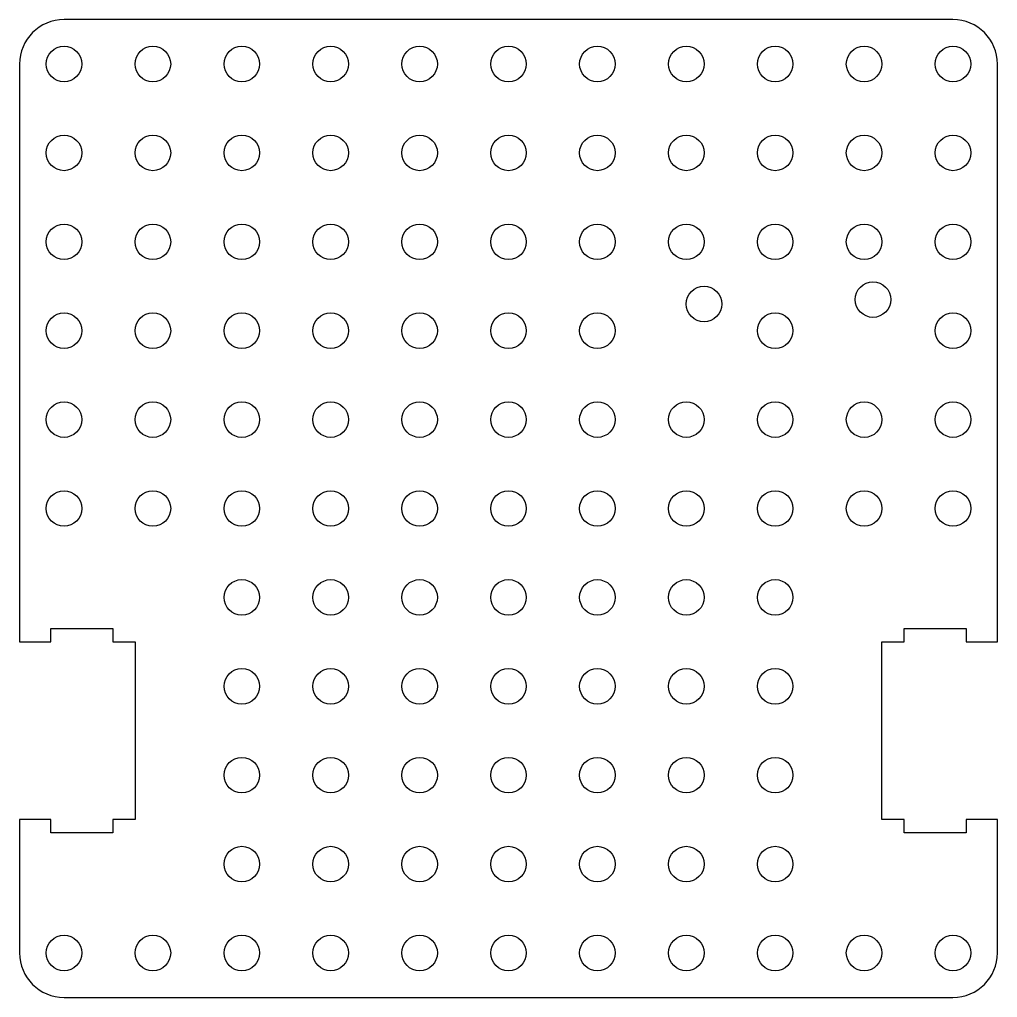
# Model space of a CAD drawing. Extents: x -15 to 771, y 0 to 274.
# Drawn here: x 315 to 425, y 0 to 110 of the extents above; entities that cross this region are included whole.
import ezdxf

# ---------------------------------------------------------------- set-up
doc = ezdxf.new("R2010")
doc.units = 0
doc.layers.add('Layer_1', color=7, linetype='CONTINUOUS')

msp = doc.modelspace()

# ---------------------------------------------------------------- linework, layer by layer
at = {"layer": 'Layer_1', "color": 7}
for points in [[(419.999987, 109.999991), (319.999961, 110.000005)], [(314.999999, 105.000007), (314.999999, 40.000007), (318.499978, 40.000004), (318.499978, 41.500007), (325.499992, 41.50001), (325.499992, 40.000004), (327.999973, 40.000004), (327.999973, 20.000007), (325.499992, 20.000007), (325.499992, 18.500008), (318.499978, 18.500008), (318.499978, 20.000007), (314.999999, 20.000002), (314.999999, 5.000021)], [(322, 105.000006), (322, 105.000006)], [(331.99998, 105.000006), (331.99998, 105.000006)], [(341.999988, 105.000006), (341.999988, 105.000006)], [(351.999996, 105.000006), (351.999996, 105.000006)], [(361.999976, 105.000006), (361.999976, 105.000006)], [(371.999984, 105.000006), (371.999984, 105.000006)], [(381.999993, 105.000006), (381.999993, 105.000006)], [(391.999973, 105.000006), (391.999973, 105.000006)], [(401.999981, 105.000006), (401.999981, 105.000006)], [(411.999989, 105.000006), (411.999989, 105.000006)], [(421.999997, 105.000006), (421.999997, 105.000006)], [(322, 95.000006), (322, 95.000006)], [(331.99998, 95.000009), (331.99998, 95.000009)], [(341.999988, 95.000006), (341.999988, 95.000006)], [(351.999996, 95.000006), (351.999996, 95.000006)], [(361.999976, 95.000006), (361.999976, 95.000006)], [(371.999984, 95.000006), (371.999984, 95.000006)], [(381.999993, 95.000009), (381.999993, 95.000009)], [(392.000001, 95.000006), (392.000001, 95.000006)], [(401.999981, 95.000006), (401.999981, 95.000006)], [(411.999989, 95.000006), (411.999989, 95.000006)], [(421.999997, 95.000006), (421.999997, 95.000006)], [(322, 85.000006), (322, 85.000006)], [(331.99998, 85.000006), (331.99998, 85.000006)], [(341.999988, 85.000006), (341.999988, 85.000006)], [(351.999996, 85.000006), (351.999996, 85.000006)], [(361.999976, 85.000006), (361.999976, 85.000006)], [(371.999984, 85.000006), (371.999984, 85.000006)], [(381.999993, 85.000006), (381.999993, 85.000006)], [(392.000001, 85.000006), (392.000001, 85.000006)], [(401.999981, 85.000006), (401.999981, 85.000006)], [(411.999989, 85.000006), (411.999989, 85.000006)], [(421.999997, 85.000006), (421.999997, 85.000006)], [(408.999994, 78.500008), (408.999994, 78.500008)], [(393.992038, 78.000009), (393.992038, 78.000009)], [(322, 75.000007), (322, 75.000007)], [(331.99998, 75.000007), (331.99998, 75.000007)], [(341.999988, 75.000007), (341.999988, 75.000007)], [(351.999996, 75.000007), (351.999996, 75.000007)], [(361.999976, 75.000007), (361.999976, 75.000007)], [(371.999984, 75.000007), (371.999984, 75.000007)], [(381.999993, 75.000007), (381.999993, 75.000007)], [(401.999981, 75.000007), (401.999981, 75.000007)], [(421.999997, 75.000007), (421.999997, 75.000007)], [(322, 65.000007), (322, 65.000007)], [(331.99998, 65.000007), (331.99998, 65.000007)], [(341.999988, 65.000007), (341.999988, 65.000007)], [(351.999996, 65.000007), (351.999996, 65.000007)], [(361.999976, 65.000007), (361.999976, 65.000007)], [(371.999984, 65.000007), (371.999984, 65.000007)], [(381.999993, 65.000007), (381.999993, 65.000007)], [(391.999973, 65.000007), (391.999973, 65.000007)], [(401.999981, 65.000007), (401.999981, 65.000007)], [(411.999989, 65.000007), (411.999989, 65.000007)], [(421.999997, 65.000007), (421.999997, 65.000007)], [(322, 55.000004), (322, 55.000004)], [(331.99998, 55.000004), (331.99998, 55.000004)], [(341.999988, 55.000004), (341.999988, 55.000004)], [(351.999996, 55.000004), (351.999996, 55.000004)], [(361.999976, 55.000004), (361.999976, 55.000004)], [(371.999984, 55.000004), (371.999984, 55.000004)], [(381.999993, 55.000004), (381.999993, 55.000004)], [(392.000001, 55.000004), (392.000001, 55.000004)], [(401.999981, 55.000004), (401.999981, 55.000004)], [(411.999989, 55.000004), (411.999989, 55.000004)], [(421.999997, 55.000004), (421.999997, 55.000004)], [(341.999988, 45.000004), (341.999988, 45.000004)], [(351.999996, 45.000004), (351.999996, 45.000004)], [(357.999983, 45.000005), (357.999983, 45.000005)], [(371.999984, 45.000004), (371.999984, 45.000004)], [(381.999993, 45.000007), (381.999993, 45.000007)], [(392.000001, 45.000004), (392.000001, 45.000004)], [(401.999981, 45.000004), (401.999981, 45.000004)], [(424.999977, 5.000021), (424.999977, 20.000007), (421.499998, 20.000007), (421.499998, 18.500008), (414.499984, 18.500008), (414.499984, 20.000007), (411.999975, 20.000007), (411.999975, 40.000004), (414.499984, 40.000007), (414.499984, 41.500007), (421.499998, 41.500007), (421.499998, 40.000004), (424.999977, 40.000007)], [(341.999988, 35.000005), (341.999988, 35.000005)], [(351.999996, 35.000005), (351.999996, 35.000005)], [(361.999976, 35.000005), (361.999976, 35.000005)], [(371.999984, 35.000005), (371.999984, 35.000005)], [(381.999993, 35.000005), (381.999993, 35.000005)], [(391.999973, 35.000005), (391.999973, 35.000005)], [(401.999981, 35.000005), (401.999981, 35.000005)], [(341.999988, 25.000005), (341.999988, 25.000005)], [(351.999996, 25.000005), (351.999996, 25.000005)], [(361.999976, 25.000005), (361.999976, 25.000005)], [(371.999984, 25.000005), (371.999984, 25.000005)], [(381.999993, 25.000005), (381.999993, 25.000005)], [(391.999973, 25.000005), (391.999973, 25.000005)], [(401.999981, 25.000005), (401.999981, 25.000005)], [(341.999988, 15.000005), (341.999988, 15.000005)], [(351.999996, 15.000005), (351.999996, 15.000005)], [(361.999976, 15.000005), (361.999976, 15.000005)], [(371.999984, 15.000005), (371.999984, 15.000005)], [(381.999993, 15.000005), (381.999993, 15.000005)], [(391.999973, 15.000005), (391.999973, 15.000005)], [(401.999981, 15.000005), (401.999981, 15.000005)], [(322, 5.000005), (322, 5.000005)], [(331.99998, 5.000005), (331.99998, 5.000005)], [(341.999988, 5.000005), (341.999988, 5.000005)], [(351.999996, 5.000005), (351.999996, 5.000005)], [(361.999976, 5.000005), (361.999976, 5.000005)], [(371.999984, 5.000005), (371.999984, 5.000005)], [(381.999993, 5.000005), (381.999993, 5.000005)], [(391.999973, 5.000005), (391.999973, 5.000005)], [(401.999981, 5.000005), (401.999981, 5.000005)], [(411.999989, 5.000005), (411.999989, 5.000005)], [(421.999997, 5.000005), (421.999997, 5.000005)], [(319.999961, 0.000002), (419.999987, 0.000002)], [(319.999961, 0.000002), (319.999961, 0.000002)]]:
    msp.add_lwpolyline(points, dxfattribs=at)
for points in [[(319.999961, 110.000005), (317.229978, 110.000005), (314.999999, 107.76999), (314.999999, 105.000007)], [(424.999977, 104.999993), (424.999977, 107.769976), (422.76997, 109.999991), (419.999987, 109.999991)], [(318, 105.000006), (318, 106.104576), (318.89543, 107.000006), (320, 107.000006)], [(320, 107.000006), (321.104569, 107.000006), (322, 106.104576), (322, 105.000006)], [(327.99998, 105.000006), (327.99998, 106.104576), (328.89541, 107.000006), (329.99998, 107.000006)], [(329.99998, 107.000006), (331.104549, 107.000006), (331.99998, 106.104576), (331.99998, 105.000006)], [(337.999988, 105.000006), (337.999988, 106.104576), (338.895418, 107.000006), (339.999988, 107.000006)], [(339.999988, 107.000006), (341.104557, 107.000006), (341.999988, 106.104576), (341.999988, 105.000006)], [(347.999996, 105.000006), (347.999996, 106.104576), (348.895427, 107.000006), (349.999996, 107.000006)], [(349.999996, 107.000006), (351.104565, 107.000006), (351.999996, 106.104576), (351.999996, 105.000006)], [(357.999976, 105.000006), (357.999976, 106.104576), (358.895407, 107.000006), (359.999976, 107.000006)], [(359.999976, 107.000006), (361.104545, 107.000006), (361.999976, 106.104576), (361.999976, 105.000006)], [(367.999984, 105.000006), (367.999984, 106.104576), (368.895415, 107.000006), (369.999984, 107.000006)], [(369.999984, 107.000006), (371.104554, 107.000006), (371.999984, 106.104576), (371.999984, 105.000006)], [(377.999992, 105.000006), (377.999992, 106.104576), (378.895423, 107.000006), (379.999993, 107.000006)], [(379.999993, 107.000006), (381.104562, 107.000006), (381.999993, 106.104576), (381.999993, 105.000006)], [(387.999972, 105.000006), (387.999972, 106.104576), (388.895403, 107.000006), (389.999973, 107.000006)], [(389.999973, 107.000006), (391.104542, 107.000006), (391.999973, 106.104576), (391.999973, 105.000006)], [(397.999981, 105.000006), (397.999981, 106.104576), (398.895411, 107.000006), (399.999981, 107.000006)], [(399.999981, 107.000006), (401.10455, 107.000006), (401.999981, 106.104576), (401.999981, 105.000006)], [(407.999989, 105.000006), (407.999989, 106.104576), (408.895419, 107.000006), (409.999989, 107.000006)], [(409.999989, 107.000006), (411.104558, 107.000006), (411.999989, 106.104576), (411.999989, 105.000006)], [(417.999997, 105.000006), (417.999997, 106.104576), (418.895428, 107.000006), (419.999997, 107.000006)], [(419.999997, 107.000006), (421.104567, 107.000006), (421.999997, 106.104576), (421.999997, 105.000006)], [(320, 103.000006), (318.89543, 103.000006), (318, 103.895436), (318, 105.000006)], [(322, 105.000006), (322, 103.895436), (321.104569, 103.000006), (320, 103.000006)], [(329.99998, 103.000006), (328.89541, 103.000006), (327.99998, 103.895436), (327.99998, 105.000006)], [(331.99998, 105.000006), (331.99998, 103.895436), (331.104549, 103.000006), (329.99998, 103.000006)], [(339.999988, 103.000006), (338.895418, 103.000006), (337.999988, 103.895436), (337.999988, 105.000006)], [(341.999988, 105.000006), (341.999988, 103.895436), (341.104557, 103.000006), (339.999988, 103.000006)], [(349.999996, 103.000006), (348.895427, 103.000006), (347.999996, 103.895436), (347.999996, 105.000006)], [(351.999996, 105.000006), (351.999996, 103.895436), (351.104565, 103.000006), (349.999996, 103.000006)], [(359.999976, 103.000006), (358.895407, 103.000006), (357.999976, 103.895436), (357.999976, 105.000006)], [(361.999976, 105.000006), (361.999976, 103.895436), (361.104545, 103.000006), (359.999976, 103.000006)], [(369.999984, 103.000006), (368.895415, 103.000006), (367.999984, 103.895436), (367.999984, 105.000006)], [(371.999984, 105.000006), (371.999984, 103.895436), (371.104554, 103.000006), (369.999984, 103.000006)], [(379.999993, 103.000006), (378.895423, 103.000006), (377.999992, 103.895436), (377.999992, 105.000006)], [(381.999993, 105.000006), (381.999993, 103.895436), (381.104562, 103.000006), (379.999993, 103.000006)], [(389.999973, 103.000006), (388.895403, 103.000006), (387.999972, 103.895436), (387.999972, 105.000006)], [(391.999973, 105.000006), (391.999973, 103.895436), (391.104542, 103.000006), (389.999973, 103.000006)], [(399.999981, 103.000006), (398.895411, 103.000006), (397.999981, 103.895436), (397.999981, 105.000006)], [(401.999981, 105.000006), (401.999981, 103.895436), (401.10455, 103.000006), (399.999981, 103.000006)], [(409.999989, 103.000006), (408.895419, 103.000006), (407.999989, 103.895436), (407.999989, 105.000006)], [(411.999989, 105.000006), (411.999989, 103.895436), (411.104558, 103.000006), (409.999989, 103.000006)], [(419.999997, 103.000006), (418.895428, 103.000006), (417.999997, 103.895436), (417.999997, 105.000006)], [(421.999997, 105.000006), (421.999997, 103.895436), (421.104567, 103.000006), (419.999997, 103.000006)], [(424.999977, 40.000007), (424.999977, 65.000011), (424.999977, 79.999989), (424.999977, 104.999993)], [(318, 95.000006), (318, 96.104576), (318.89543, 97.000006), (320, 97.000006)], [(320, 97.000006), (321.104569, 97.000006), (322, 96.104576), (322, 95.000006)], [(327.99998, 95.000009), (327.99998, 96.104579), (328.89541, 97.000009), (329.99998, 97.000009)], [(329.99998, 97.000009), (331.104549, 97.000009), (331.99998, 96.104579), (331.99998, 95.000009)], [(337.999988, 95.000006), (337.999988, 96.104576), (338.895418, 97.000006), (339.999988, 97.000006)], [(339.999988, 97.000006), (341.104557, 97.000006), (341.999988, 96.104576), (341.999988, 95.000006)], [(347.999996, 95.000006), (347.999996, 96.104576), (348.895427, 97.000006), (349.999996, 97.000006)], [(349.999996, 97.000006), (351.104565, 97.000006), (351.999996, 96.104576), (351.999996, 95.000006)], [(357.999976, 95.000006), (357.999976, 96.104576), (358.895407, 97.000006), (359.999976, 97.000006)], [(359.999976, 97.000006), (361.104545, 97.000006), (361.999976, 96.104576), (361.999976, 95.000006)], [(367.999984, 95.000006), (367.999984, 96.104576), (368.895415, 97.000006), (369.999984, 97.000006)], [(369.999984, 97.000006), (371.104554, 97.000006), (371.999984, 96.104576), (371.999984, 95.000006)], [(377.999992, 95.000009), (377.999992, 96.104579), (378.895423, 97.000009), (379.999993, 97.000009)], [(379.999993, 97.000009), (381.104562, 97.000009), (381.999993, 96.104579), (381.999993, 95.000009)], [(388.000001, 95.000006), (388.000001, 96.104576), (388.895431, 97.000006), (390.000001, 97.000006)], [(390.000001, 97.000006), (391.10457, 97.000006), (392.000001, 96.104576), (392.000001, 95.000006)], [(397.999981, 95.000006), (397.999981, 96.104576), (398.895411, 97.000006), (399.999981, 97.000006)], [(399.999981, 97.000006), (401.10455, 97.000006), (401.999981, 96.104576), (401.999981, 95.000006)], [(407.999989, 95.000006), (407.999989, 96.104576), (408.895419, 97.000006), (409.999989, 97.000006)], [(409.999989, 97.000006), (411.104558, 97.000006), (411.999989, 96.104576), (411.999989, 95.000006)], [(417.999997, 95.000006), (417.999997, 96.104576), (418.895428, 97.000006), (419.999997, 97.000006)], [(419.999997, 97.000006), (421.104567, 97.000006), (421.999997, 96.104576), (421.999997, 95.000006)], [(320, 93.000006), (318.89543, 93.000006), (318, 93.895436), (318, 95.000006)], [(322, 95.000006), (322, 93.895436), (321.104569, 93.000006), (320, 93.000006)], [(329.99998, 93.000009), (328.89541, 93.000009), (327.99998, 93.895439), (327.99998, 95.000009)], [(331.99998, 95.000009), (331.99998, 93.895439), (331.104549, 93.000009), (329.99998, 93.000009)], [(339.999988, 93.000006), (338.895418, 93.000006), (337.999988, 93.895436), (337.999988, 95.000006)], [(341.999988, 95.000006), (341.999988, 93.895436), (341.104557, 93.000006), (339.999988, 93.000006)], [(349.999996, 93.000006), (348.895427, 93.000006), (347.999996, 93.895436), (347.999996, 95.000006)], [(351.999996, 95.000006), (351.999996, 93.895436), (351.104565, 93.000006), (349.999996, 93.000006)], [(359.999976, 93.000006), (358.895407, 93.000006), (357.999976, 93.895436), (357.999976, 95.000006)], [(361.999976, 95.000006), (361.999976, 93.895436), (361.104545, 93.000006), (359.999976, 93.000006)], [(369.999984, 93.000006), (368.895415, 93.000006), (367.999984, 93.895436), (367.999984, 95.000006)], [(371.999984, 95.000006), (371.999984, 93.895436), (371.104554, 93.000006), (369.999984, 93.000006)], [(379.999993, 93.000009), (378.895423, 93.000009), (377.999992, 93.895439), (377.999992, 95.000009)], [(381.999993, 95.000009), (381.999993, 93.895439), (381.104562, 93.000009), (379.999993, 93.000009)], [(390.000001, 93.000006), (388.895431, 93.000006), (388.000001, 93.895436), (388.000001, 95.000006)], [(392.000001, 95.000006), (392.000001, 93.895436), (391.10457, 93.000006), (390.000001, 93.000006)], [(399.999981, 93.000006), (398.895411, 93.000006), (397.999981, 93.895436), (397.999981, 95.000006)], [(401.999981, 95.000006), (401.999981, 93.895436), (401.10455, 93.000006), (399.999981, 93.000006)], [(409.999989, 93.000006), (408.895419, 93.000006), (407.999989, 93.895436), (407.999989, 95.000006)], [(411.999989, 95.000006), (411.999989, 93.895436), (411.104558, 93.000006), (409.999989, 93.000006)], [(419.999997, 93.000006), (418.895428, 93.000006), (417.999997, 93.895436), (417.999997, 95.000006)], [(421.999997, 95.000006), (421.999997, 93.895436), (421.104567, 93.000006), (419.999997, 93.000006)], [(318, 85.000006), (318, 86.104576), (318.89543, 87.000006), (320, 87.000006)], [(320, 87.000006), (321.104569, 87.000006), (322, 86.104576), (322, 85.000006)], [(327.99998, 85.000006), (327.99998, 86.104576), (328.89541, 87.000006), (329.99998, 87.000006)], [(329.99998, 87.000006), (331.104549, 87.000006), (331.99998, 86.104576), (331.99998, 85.000006)], [(337.999988, 85.000006), (337.999988, 86.104576), (338.895418, 87.000006), (339.999988, 87.000006)], [(339.999988, 87.000006), (341.104557, 87.000006), (341.999988, 86.104576), (341.999988, 85.000006)], [(347.999996, 85.000006), (347.999996, 86.104576), (348.895427, 87.000006), (349.999996, 87.000006)], [(349.999996, 87.000006), (351.104565, 87.000006), (351.999996, 86.104576), (351.999996, 85.000006)], [(357.999976, 85.000006), (357.999976, 86.104576), (358.895407, 87.000006), (359.999976, 87.000006)], [(359.999976, 87.000006), (361.104545, 87.000006), (361.999976, 86.104576), (361.999976, 85.000006)], [(367.999984, 85.000006), (367.999984, 86.104576), (368.895415, 87.000006), (369.999984, 87.000006)], [(369.999984, 87.000006), (371.104554, 87.000006), (371.999984, 86.104576), (371.999984, 85.000006)], [(377.999992, 85.000006), (377.999992, 86.104576), (378.895423, 87.000006), (379.999993, 87.000006)], [(379.999993, 87.000006), (381.104562, 87.000006), (381.999993, 86.104576), (381.999993, 85.000006)], [(388.000001, 85.000006), (388.000001, 86.104576), (388.895431, 87.000006), (390.000001, 87.000006)], [(390.000001, 87.000006), (391.10457, 87.000006), (392.000001, 86.104576), (392.000001, 85.000006)], [(397.999981, 85.000006), (397.999981, 86.104576), (398.895411, 87.000006), (399.999981, 87.000006)], [(399.999981, 87.000006), (401.10455, 87.000006), (401.999981, 86.104576), (401.999981, 85.000006)], [(407.999989, 85.000006), (407.999989, 86.104576), (408.895419, 87.000006), (409.999989, 87.000006)], [(409.999989, 87.000006), (411.104558, 87.000006), (411.999989, 86.104576), (411.999989, 85.000006)], [(417.999997, 85.000006), (417.999997, 86.104576), (418.895428, 87.000006), (419.999997, 87.000006)], [(419.999997, 87.000006), (421.104567, 87.000006), (421.999997, 86.104576), (421.999997, 85.000006)], [(320, 83.000006), (318.89543, 83.000006), (318, 83.895437), (318, 85.000006)], [(322, 85.000006), (322, 83.895437), (321.104569, 83.000006), (320, 83.000006)], [(329.99998, 83.000006), (328.89541, 83.000006), (327.99998, 83.895437), (327.99998, 85.000006)], [(331.99998, 85.000006), (331.99998, 83.895437), (331.104549, 83.000006), (329.99998, 83.000006)], [(339.999988, 83.000006), (338.895418, 83.000006), (337.999988, 83.895437), (337.999988, 85.000006)], [(341.999988, 85.000006), (341.999988, 83.895437), (341.104557, 83.000006), (339.999988, 83.000006)], [(349.999996, 83.000006), (348.895427, 83.000006), (347.999996, 83.895437), (347.999996, 85.000006)], [(351.999996, 85.000006), (351.999996, 83.895437), (351.104565, 83.000006), (349.999996, 83.000006)], [(359.999976, 83.000006), (358.895407, 83.000006), (357.999976, 83.895437), (357.999976, 85.000006)], [(361.999976, 85.000006), (361.999976, 83.895437), (361.104545, 83.000006), (359.999976, 83.000006)], [(369.999984, 83.000006), (368.895415, 83.000006), (367.999984, 83.895437), (367.999984, 85.000006)], [(371.999984, 85.000006), (371.999984, 83.895437), (371.104554, 83.000006), (369.999984, 83.000006)], [(379.999993, 83.000006), (378.895423, 83.000006), (377.999992, 83.895437), (377.999992, 85.000006)], [(381.999993, 85.000006), (381.999993, 83.895437), (381.104562, 83.000006), (379.999993, 83.000006)], [(390.000001, 83.000006), (388.895431, 83.000006), (388.000001, 83.895437), (388.000001, 85.000006)], [(392.000001, 85.000006), (392.000001, 83.895437), (391.10457, 83.000006), (390.000001, 83.000006)], [(399.999981, 83.000006), (398.895411, 83.000006), (397.999981, 83.895437), (397.999981, 85.000006)], [(401.999981, 85.000006), (401.999981, 83.895437), (401.10455, 83.000006), (399.999981, 83.000006)], [(409.999989, 83.000006), (408.895419, 83.000006), (407.999989, 83.895437), (407.999989, 85.000006)], [(411.999989, 85.000006), (411.999989, 83.895437), (411.104558, 83.000006), (409.999989, 83.000006)], [(419.999997, 83.000006), (418.895428, 83.000006), (417.999997, 83.895437), (417.999997, 85.000006)], [(421.999997, 85.000006), (421.999997, 83.895437), (421.104567, 83.000006), (419.999997, 83.000006)], [(408.999994, 78.500008), (408.999994, 79.604571), (409.895424, 80.499996), (410.999993, 80.499996)], [(410.999993, 80.499996), (412.104562, 80.499996), (412.999993, 79.604571), (412.999993, 78.500008)], [(389.992038, 78.000009), (389.992038, 79.104579), (390.887469, 80.000009), (391.992038, 80.000009)], [(391.992038, 80.000009), (393.096607, 80.000009), (393.992038, 79.104579), (393.992038, 78.000009)], [(410.999993, 76.500015), (409.895424, 76.500015), (408.999994, 77.39544), (408.999994, 78.500008)], [(412.999993, 78.500008), (412.999993, 77.39544), (412.104562, 76.500015), (410.999993, 76.500015)], [(391.992038, 76.000009), (390.887469, 76.000009), (389.992038, 76.895439), (389.992038, 78.000009)], [(393.992038, 78.000009), (393.992038, 76.895439), (393.096607, 76.000009), (391.992038, 76.000009)], [(318, 75.000007), (318, 76.104576), (318.89543, 77.000006), (320, 77.000006)], [(320, 77.000006), (321.104569, 77.000006), (322, 76.104576), (322, 75.000007)], [(327.99998, 75.000007), (327.99998, 76.104576), (328.89541, 77.000006), (329.99998, 77.000006)], [(329.99998, 77.000006), (331.104549, 77.000006), (331.99998, 76.104576), (331.99998, 75.000007)], [(337.999988, 75.000007), (337.999988, 76.104576), (338.895418, 77.000006), (339.999988, 77.000006)], [(339.999988, 77.000006), (341.104557, 77.000006), (341.999988, 76.104576), (341.999988, 75.000007)], [(347.999996, 75.000007), (347.999996, 76.104576), (348.895427, 77.000006), (349.999996, 77.000006)], [(349.999996, 77.000006), (351.104565, 77.000006), (351.999996, 76.104576), (351.999996, 75.000007)], [(357.999976, 75.000007), (357.999976, 76.104576), (358.895407, 77.000006), (359.999976, 77.000006)], [(359.999976, 77.000006), (361.104545, 77.000006), (361.999976, 76.104576), (361.999976, 75.000007)], [(367.999984, 75.000007), (367.999984, 76.104576), (368.895415, 77.000006), (369.999984, 77.000006)], [(369.999984, 77.000006), (371.104554, 77.000006), (371.999984, 76.104576), (371.999984, 75.000007)], [(377.999992, 75.000007), (377.999992, 76.104576), (378.895423, 77.000006), (379.999993, 77.000006)], [(379.999993, 77.000006), (381.104562, 77.000006), (381.999993, 76.104576), (381.999993, 75.000007)], [(397.999981, 75.000007), (397.999981, 76.104576), (398.895411, 77.000006), (399.999981, 77.000006)], [(399.999981, 77.000006), (401.10455, 77.000006), (401.999981, 76.104576), (401.999981, 75.000007)], [(417.999997, 75.000007), (417.999997, 76.104576), (418.895428, 77.000006), (419.999997, 77.000006)], [(419.999997, 77.000006), (421.104567, 77.000006), (421.999997, 76.104576), (421.999997, 75.000007)], [(320, 73.000007), (318.89543, 73.000007), (318, 73.895437), (318, 75.000007)], [(322, 75.000007), (322, 73.895437), (321.104569, 73.000007), (320, 73.000007)], [(329.99998, 73.000007), (328.89541, 73.000007), (327.99998, 73.895437), (327.99998, 75.000007)], [(331.99998, 75.000007), (331.99998, 73.895437), (331.104549, 73.000007), (329.99998, 73.000007)], [(339.999988, 73.000007), (338.895418, 73.000007), (337.999988, 73.895437), (337.999988, 75.000007)], [(341.999988, 75.000007), (341.999988, 73.895437), (341.104557, 73.000007), (339.999988, 73.000007)], [(349.999996, 73.000007), (348.895427, 73.000007), (347.999996, 73.895437), (347.999996, 75.000007)], [(351.999996, 75.000007), (351.999996, 73.895437), (351.104565, 73.000007), (349.999996, 73.000007)], [(359.999976, 73.000007), (358.895407, 73.000007), (357.999976, 73.895437), (357.999976, 75.000007)], [(361.999976, 75.000007), (361.999976, 73.895437), (361.104545, 73.000007), (359.999976, 73.000007)], [(369.999984, 73.000007), (368.895415, 73.000007), (367.999984, 73.895437), (367.999984, 75.000007)], [(371.999984, 75.000007), (371.999984, 73.895437), (371.104554, 73.000007), (369.999984, 73.000007)], [(379.999993, 73.000007), (378.895423, 73.000007), (377.999992, 73.895437), (377.999992, 75.000007)], [(381.999993, 75.000007), (381.999993, 73.895437), (381.104562, 73.000007), (379.999993, 73.000007)], [(399.999981, 73.000007), (398.895411, 73.000007), (397.999981, 73.895437), (397.999981, 75.000007)], [(401.999981, 75.000007), (401.999981, 73.895437), (401.10455, 73.000007), (399.999981, 73.000007)], [(419.999997, 73.000007), (418.895428, 73.000007), (417.999997, 73.895437), (417.999997, 75.000007)], [(421.999997, 75.000007), (421.999997, 73.895437), (421.104567, 73.000007), (419.999997, 73.000007)], [(318, 65.000007), (318, 66.104577), (318.89543, 67.000007), (320, 67.000007)], [(320, 67.000007), (321.104569, 67.000007), (322, 66.104577), (322, 65.000007)], [(327.99998, 65.000007), (327.99998, 66.104577), (328.89541, 67.000007), (329.99998, 67.000007)], [(329.99998, 67.000007), (331.104549, 67.000007), (331.99998, 66.104577), (331.99998, 65.000007)], [(337.999988, 65.000007), (337.999988, 66.104577), (338.895418, 67.000007), (339.999988, 67.000007)], [(339.999988, 67.000007), (341.104557, 67.000007), (341.999988, 66.104577), (341.999988, 65.000007)], [(347.999996, 65.000007), (347.999996, 66.104577), (348.895427, 67.000007), (349.999996, 67.000007)], [(349.999996, 67.000007), (351.104565, 67.000007), (351.999996, 66.104577), (351.999996, 65.000007)], [(357.999976, 65.000007), (357.999976, 66.104577), (358.895407, 67.000007), (359.999976, 67.000007)], [(359.999976, 67.000007), (361.104545, 67.000007), (361.999976, 66.104577), (361.999976, 65.000007)], [(367.999984, 65.000007), (367.999984, 66.104577), (368.895415, 67.000007), (369.999984, 67.000007)], [(369.999984, 67.000007), (371.104554, 67.000007), (371.999984, 66.104577), (371.999984, 65.000007)], [(377.999992, 65.000007), (377.999992, 66.104577), (378.895423, 67.000007), (379.999993, 67.000007)], [(379.999993, 67.000007), (381.104562, 67.000007), (381.999993, 66.104577), (381.999993, 65.000007)], [(387.999972, 65.000007), (387.999972, 66.104577), (388.895403, 67.000007), (389.999973, 67.000007)], [(389.999973, 67.000007), (391.104542, 67.000007), (391.999973, 66.104577), (391.999973, 65.000007)], [(397.999981, 65.000007), (397.999981, 66.104577), (398.895411, 67.000007), (399.999981, 67.000007)], [(399.999981, 67.000007), (401.10455, 67.000007), (401.999981, 66.104577), (401.999981, 65.000007)], [(407.999989, 65.000007), (407.999989, 66.104577), (408.895419, 67.000007), (409.999989, 67.000007)], [(409.999989, 67.000007), (411.104558, 67.000007), (411.999989, 66.104577), (411.999989, 65.000007)], [(417.999997, 65.000007), (417.999997, 66.104577), (418.895428, 67.000007), (419.999997, 67.000007)], [(419.999997, 67.000007), (421.104567, 67.000007), (421.999997, 66.104577), (421.999997, 65.000007)], [(320, 63.000007), (318.89543, 63.000007), (318, 63.895437), (318, 65.000007)], [(322, 65.000007), (322, 63.895437), (321.104569, 63.000007), (320, 63.000007)], [(329.99998, 63.000007), (328.89541, 63.000007), (327.99998, 63.895437), (327.99998, 65.000007)], [(331.99998, 65.000007), (331.99998, 63.895437), (331.104549, 63.000007), (329.99998, 63.000007)], [(339.999988, 63.000007), (338.895418, 63.000007), (337.999988, 63.895437), (337.999988, 65.000007)], [(341.999988, 65.000007), (341.999988, 63.895437), (341.104557, 63.000007), (339.999988, 63.000007)], [(349.999996, 63.000007), (348.895427, 63.000007), (347.999996, 63.895437), (347.999996, 65.000007)], [(351.999996, 65.000007), (351.999996, 63.895437), (351.104565, 63.000007), (349.999996, 63.000007)], [(359.999976, 63.000007), (358.895407, 63.000007), (357.999976, 63.895437), (357.999976, 65.000007)], [(361.999976, 65.000007), (361.999976, 63.895437), (361.104545, 63.000007), (359.999976, 63.000007)], [(369.999984, 63.000007), (368.895415, 63.000007), (367.999984, 63.895437), (367.999984, 65.000007)], [(371.999984, 65.000007), (371.999984, 63.895437), (371.104554, 63.000007), (369.999984, 63.000007)], [(379.999993, 63.000007), (378.895423, 63.000007), (377.999992, 63.895437), (377.999992, 65.000007)], [(381.999993, 65.000007), (381.999993, 63.895437), (381.104562, 63.000007), (379.999993, 63.000007)], [(389.999973, 63.000007), (388.895403, 63.000007), (387.999972, 63.895437), (387.999972, 65.000007)], [(391.999973, 65.000007), (391.999973, 63.895437), (391.104542, 63.000007), (389.999973, 63.000007)], [(399.999981, 63.000007), (398.895411, 63.000007), (397.999981, 63.895437), (397.999981, 65.000007)], [(401.999981, 65.000007), (401.999981, 63.895437), (401.10455, 63.000007), (399.999981, 63.000007)], [(409.999989, 63.000007), (408.895419, 63.000007), (407.999989, 63.895437), (407.999989, 65.000007)], [(411.999989, 65.000007), (411.999989, 63.895437), (411.104558, 63.000007), (409.999989, 63.000007)], [(419.999997, 63.000007), (418.895428, 63.000007), (417.999997, 63.895437), (417.999997, 65.000007)], [(421.999997, 65.000007), (421.999997, 63.895437), (421.104567, 63.000007), (419.999997, 63.000007)], [(318, 55.000004), (318, 56.104574), (318.89543, 57.000004), (320, 57.000004)], [(320, 57.000004), (321.104569, 57.000004), (322, 56.104574), (322, 55.000004)], [(327.99998, 55.000004), (327.99998, 56.104574), (328.89541, 57.000004), (329.99998, 57.000004)], [(329.99998, 57.000004), (331.104549, 57.000004), (331.99998, 56.104574), (331.99998, 55.000004)], [(337.999988, 55.000004), (337.999988, 56.104574), (338.895418, 57.000004), (339.999988, 57.000004)], [(339.999988, 57.000004), (341.104557, 57.000004), (341.999988, 56.104574), (341.999988, 55.000004)], [(347.999996, 55.000004), (347.999996, 56.104574), (348.895427, 57.000004), (349.999996, 57.000004)], [(349.999996, 57.000004), (351.104565, 57.000004), (351.999996, 56.104574), (351.999996, 55.000004)], [(357.999976, 55.000004), (357.999976, 56.104574), (358.895407, 57.000004), (359.999976, 57.000004)], [(359.999976, 57.000004), (361.104545, 57.000004), (361.999976, 56.104574), (361.999976, 55.000004)], [(367.999984, 55.000004), (367.999984, 56.104574), (368.895415, 57.000004), (369.999984, 57.000004)], [(369.999984, 57.000004), (371.104554, 57.000004), (371.999984, 56.104574), (371.999984, 55.000004)], [(377.999992, 55.000004), (377.999992, 56.104574), (378.895423, 57.000004), (379.999993, 57.000004)], [(379.999993, 57.000004), (381.104562, 57.000004), (381.999993, 56.104574), (381.999993, 55.000004)], [(388.000001, 55.000004), (388.000001, 56.104574), (388.895431, 57.000004), (390.000001, 57.000004)], [(390.000001, 57.000004), (391.10457, 57.000004), (392.000001, 56.104574), (392.000001, 55.000004)], [(397.999981, 55.000004), (397.999981, 56.104574), (398.895411, 57.000004), (399.999981, 57.000004)], [(399.999981, 57.000004), (401.10455, 57.000004), (401.999981, 56.104574), (401.999981, 55.000004)], [(407.999989, 55.000004), (407.999989, 56.104574), (408.895419, 57.000004), (409.999989, 57.000004)], [(409.999989, 57.000004), (411.104558, 57.000004), (411.999989, 56.104574), (411.999989, 55.000004)], [(417.999997, 55.000004), (417.999997, 56.104574), (418.895428, 57.000004), (419.999997, 57.000004)], [(419.999997, 57.000004), (421.104567, 57.000004), (421.999997, 56.104574), (421.999997, 55.000004)], [(320, 53.000004), (318.89543, 53.000004), (318, 53.895434), (318, 55.000004)], [(322, 55.000004), (322, 53.895434), (321.104569, 53.000004), (320, 53.000004)], [(329.99998, 53.000004), (328.89541, 53.000004), (327.99998, 53.895434), (327.99998, 55.000004)], [(331.99998, 55.000004), (331.99998, 53.895434), (331.104549, 53.000004), (329.99998, 53.000004)], [(339.999988, 53.000004), (338.895418, 53.000004), (337.999988, 53.895434), (337.999988, 55.000004)], [(341.999988, 55.000004), (341.999988, 53.895434), (341.104557, 53.000004), (339.999988, 53.000004)], [(349.999996, 53.000004), (348.895427, 53.000004), (347.999996, 53.895434), (347.999996, 55.000004)], [(351.999996, 55.000004), (351.999996, 53.895434), (351.104565, 53.000004), (349.999996, 53.000004)], [(359.999976, 53.000004), (358.895407, 53.000004), (357.999976, 53.895434), (357.999976, 55.000004)], [(361.999976, 55.000004), (361.999976, 53.895434), (361.104545, 53.000004), (359.999976, 53.000004)], [(369.999984, 53.000004), (368.895415, 53.000004), (367.999984, 53.895434), (367.999984, 55.000004)], [(371.999984, 55.000004), (371.999984, 53.895434), (371.104554, 53.000004), (369.999984, 53.000004)], [(379.999993, 53.000004), (378.895423, 53.000004), (377.999992, 53.895434), (377.999992, 55.000004)], [(381.999993, 55.000004), (381.999993, 53.895434), (381.104562, 53.000004), (379.999993, 53.000004)], [(390.000001, 53.000004), (388.895431, 53.000004), (388.000001, 53.895434), (388.000001, 55.000004)], [(392.000001, 55.000004), (392.000001, 53.895434), (391.10457, 53.000004), (390.000001, 53.000004)], [(399.999981, 53.000004), (398.895411, 53.000004), (397.999981, 53.895434), (397.999981, 55.000004)], [(401.999981, 55.000004), (401.999981, 53.895434), (401.10455, 53.000004), (399.999981, 53.000004)], [(409.999989, 53.000004), (408.895419, 53.000004), (407.999989, 53.895434), (407.999989, 55.000004)], [(411.999989, 55.000004), (411.999989, 53.895434), (411.104558, 53.000004), (409.999989, 53.000004)], [(419.999997, 53.000004), (418.895428, 53.000004), (417.999997, 53.895434), (417.999997, 55.000004)], [(421.999997, 55.000004), (421.999997, 53.895434), (421.104567, 53.000004), (419.999997, 53.000004)], [(337.999988, 45.000004), (337.999988, 46.104574), (338.895418, 47.000004), (339.999988, 47.000004)], [(339.999988, 47.000004), (341.104557, 47.000004), (341.999988, 46.104574), (341.999988, 45.000004)], [(347.999996, 45.000004), (347.999996, 46.104574), (348.895427, 47.000004), (349.999996, 47.000004)], [(349.999996, 47.000004), (351.104565, 47.000004), (351.999996, 46.104574), (351.999996, 45.000004)], [(357.999983, 45.000005), (357.999983, 46.104567), (358.895413, 46.999993), (359.999982, 46.999993)], [(359.999982, 46.999993), (361.104551, 46.999993), (361.999982, 46.104567), (361.999982, 45.000005)], [(367.999984, 45.000004), (367.999984, 46.104574), (368.895415, 47.000004), (369.999984, 47.000004)], [(369.999984, 47.000004), (371.104554, 47.000004), (371.999984, 46.104574), (371.999984, 45.000004)], [(377.999992, 45.000007), (377.999992, 46.104577), (378.895423, 47.000007), (379.999993, 47.000007)], [(379.999993, 47.000007), (381.104562, 47.000007), (381.999993, 46.104577), (381.999993, 45.000007)], [(388.000001, 45.000004), (388.000001, 46.104574), (388.895431, 47.000004), (390.000001, 47.000004)], [(390.000001, 47.000004), (391.10457, 47.000004), (392.000001, 46.104574), (392.000001, 45.000004)], [(397.999981, 45.000004), (397.999981, 46.104574), (398.895411, 47.000004), (399.999981, 47.000004)], [(399.999981, 47.000004), (401.10455, 47.000004), (401.999981, 46.104574), (401.999981, 45.000004)], [(339.999988, 43.000005), (338.895418, 43.000005), (337.999988, 43.895435), (337.999988, 45.000004)], [(341.999988, 45.000004), (341.999988, 43.895435), (341.104557, 43.000005), (339.999988, 43.000005)], [(349.999996, 43.000005), (348.895427, 43.000005), (347.999996, 43.895435), (347.999996, 45.000004)], [(351.999996, 45.000004), (351.999996, 43.895435), (351.104565, 43.000005), (349.999996, 43.000005)], [(359.999982, 43.000012), (358.895413, 43.000012), (357.999983, 43.895437), (357.999983, 45.000005)], [(361.999982, 45.000005), (361.999982, 43.895437), (361.104551, 43.000012), (359.999982, 43.000012)], [(369.999984, 43.000005), (368.895415, 43.000005), (367.999984, 43.895435), (367.999984, 45.000004)], [(371.999984, 45.000004), (371.999984, 43.895435), (371.104554, 43.000005), (369.999984, 43.000005)], [(379.999993, 43.000007), (378.895423, 43.000007), (377.999992, 43.895438), (377.999992, 45.000007)], [(381.999993, 45.000007), (381.999993, 43.895438), (381.104562, 43.000007), (379.999993, 43.000007)], [(390.000001, 43.000005), (388.895431, 43.000005), (388.000001, 43.895435), (388.000001, 45.000004)], [(392.000001, 45.000004), (392.000001, 43.895435), (391.10457, 43.000005), (390.000001, 43.000005)], [(399.999981, 43.000005), (398.895411, 43.000005), (397.999981, 43.895435), (397.999981, 45.000004)], [(401.999981, 45.000004), (401.999981, 43.895435), (401.10455, 43.000005), (399.999981, 43.000005)], [(337.999988, 35.000005), (337.999988, 36.104574), (338.895418, 37.000005), (339.999988, 37.000005)], [(339.999988, 37.000005), (341.104557, 37.000005), (341.999988, 36.104574), (341.999988, 35.000005)], [(347.999996, 35.000005), (347.999996, 36.104574), (348.895427, 37.000005), (349.999996, 37.000005)], [(349.999996, 37.000005), (351.104565, 37.000005), (351.999996, 36.104574), (351.999996, 35.000005)], [(357.999976, 35.000005), (357.999976, 36.104574), (358.895407, 37.000005), (359.999976, 37.000005)], [(359.999976, 37.000005), (361.104545, 37.000005), (361.999976, 36.104574), (361.999976, 35.000005)], [(367.999984, 35.000005), (367.999984, 36.104574), (368.895415, 37.000005), (369.999984, 37.000005)], [(369.999984, 37.000005), (371.104554, 37.000005), (371.999984, 36.104574), (371.999984, 35.000005)], [(377.999992, 35.000005), (377.999992, 36.104574), (378.895423, 37.000005), (379.999993, 37.000005)], [(379.999993, 37.000005), (381.104562, 37.000005), (381.999993, 36.104574), (381.999993, 35.000005)], [(387.999972, 35.000005), (387.999972, 36.104574), (388.895403, 37.000005), (389.999973, 37.000005)], [(389.999973, 37.000005), (391.104542, 37.000005), (391.999973, 36.104574), (391.999973, 35.000005)], [(397.999981, 35.000005), (397.999981, 36.104574), (398.895411, 37.000005), (399.999981, 37.000005)], [(399.999981, 37.000005), (401.10455, 37.000005), (401.999981, 36.104574), (401.999981, 35.000005)], [(339.999988, 33.000005), (338.895418, 33.000005), (337.999988, 33.895435), (337.999988, 35.000005)], [(341.999988, 35.000005), (341.999988, 33.895435), (341.104557, 33.000005), (339.999988, 33.000005)], [(349.999996, 33.000005), (348.895427, 33.000005), (347.999996, 33.895435), (347.999996, 35.000005)], [(351.999996, 35.000005), (351.999996, 33.895435), (351.104565, 33.000005), (349.999996, 33.000005)], [(359.999976, 33.000005), (358.895407, 33.000005), (357.999976, 33.895435), (357.999976, 35.000005)], [(361.999976, 35.000005), (361.999976, 33.895435), (361.104545, 33.000005), (359.999976, 33.000005)], [(369.999984, 33.000005), (368.895415, 33.000005), (367.999984, 33.895435), (367.999984, 35.000005)], [(371.999984, 35.000005), (371.999984, 33.895435), (371.104554, 33.000005), (369.999984, 33.000005)], [(379.999993, 33.000005), (378.895423, 33.000005), (377.999992, 33.895435), (377.999992, 35.000005)], [(381.999993, 35.000005), (381.999993, 33.895435), (381.104562, 33.000005), (379.999993, 33.000005)], [(389.999973, 33.000005), (388.895403, 33.000005), (387.999972, 33.895435), (387.999972, 35.000005)], [(391.999973, 35.000005), (391.999973, 33.895435), (391.104542, 33.000005), (389.999973, 33.000005)], [(399.999981, 33.000005), (398.895411, 33.000005), (397.999981, 33.895435), (397.999981, 35.000005)], [(401.999981, 35.000005), (401.999981, 33.895435), (401.10455, 33.000005), (399.999981, 33.000005)], [(337.999988, 25.000005), (337.999988, 26.104575), (338.895418, 27.000005), (339.999988, 27.000005)], [(339.999988, 27.000005), (341.104557, 27.000005), (341.999988, 26.104575), (341.999988, 25.000005)], [(347.999996, 25.000005), (347.999996, 26.104575), (348.895427, 27.000005), (349.999996, 27.000005)], [(349.999996, 27.000005), (351.104565, 27.000005), (351.999996, 26.104575), (351.999996, 25.000005)], [(357.999976, 25.000005), (357.999976, 26.104575), (358.895407, 27.000005), (359.999976, 27.000005)], [(359.999976, 27.000005), (361.104545, 27.000005), (361.999976, 26.104575), (361.999976, 25.000005)], [(367.999984, 25.000005), (367.999984, 26.104575), (368.895415, 27.000005), (369.999984, 27.000005)], [(369.999984, 27.000005), (371.104554, 27.000005), (371.999984, 26.104575), (371.999984, 25.000005)], [(377.999992, 25.000005), (377.999992, 26.104575), (378.895423, 27.000005), (379.999993, 27.000005)], [(379.999993, 27.000005), (381.104562, 27.000005), (381.999993, 26.104575), (381.999993, 25.000005)], [(387.999972, 25.000005), (387.999972, 26.104575), (388.895403, 27.000005), (389.999973, 27.000005)], [(389.999973, 27.000005), (391.104542, 27.000005), (391.999973, 26.104575), (391.999973, 25.000005)], [(397.999981, 25.000005), (397.999981, 26.104575), (398.895411, 27.000005), (399.999981, 27.000005)], [(399.999981, 27.000005), (401.10455, 27.000005), (401.999981, 26.104575), (401.999981, 25.000005)], [(339.999988, 23.000005), (338.895418, 23.000005), (337.999988, 23.895435), (337.999988, 25.000005)], [(341.999988, 25.000005), (341.999988, 23.895435), (341.104557, 23.000005), (339.999988, 23.000005)], [(349.999996, 23.000005), (348.895427, 23.000005), (347.999996, 23.895435), (347.999996, 25.000005)], [(351.999996, 25.000005), (351.999996, 23.895435), (351.104565, 23.000005), (349.999996, 23.000005)], [(359.999976, 23.000005), (358.895407, 23.000005), (357.999976, 23.895435), (357.999976, 25.000005)], [(361.999976, 25.000005), (361.999976, 23.895435), (361.104545, 23.000005), (359.999976, 23.000005)], [(369.999984, 23.000005), (368.895415, 23.000005), (367.999984, 23.895435), (367.999984, 25.000005)], [(371.999984, 25.000005), (371.999984, 23.895435), (371.104554, 23.000005), (369.999984, 23.000005)], [(379.999993, 23.000005), (378.895423, 23.000005), (377.999992, 23.895435), (377.999992, 25.000005)], [(381.999993, 25.000005), (381.999993, 23.895435), (381.104562, 23.000005), (379.999993, 23.000005)], [(389.999973, 23.000005), (388.895403, 23.000005), (387.999972, 23.895435), (387.999972, 25.000005)], [(391.999973, 25.000005), (391.999973, 23.895435), (391.104542, 23.000005), (389.999973, 23.000005)], [(399.999981, 23.000005), (398.895411, 23.000005), (397.999981, 23.895435), (397.999981, 25.000005)], [(401.999981, 25.000005), (401.999981, 23.895435), (401.10455, 23.000005), (399.999981, 23.000005)], [(337.999988, 15.000005), (337.999988, 16.104575), (338.895418, 17.000005), (339.999988, 17.000005)], [(339.999988, 17.000005), (341.104557, 17.000005), (341.999988, 16.104575), (341.999988, 15.000005)], [(347.999996, 15.000005), (347.999996, 16.104575), (348.895427, 17.000005), (349.999996, 17.000005)], [(349.999996, 17.000005), (351.104565, 17.000005), (351.999996, 16.104575), (351.999996, 15.000005)], [(357.999976, 15.000005), (357.999976, 16.104575), (358.895407, 17.000005), (359.999976, 17.000005)], [(359.999976, 17.000005), (361.104545, 17.000005), (361.999976, 16.104575), (361.999976, 15.000005)], [(367.999984, 15.000005), (367.999984, 16.104575), (368.895415, 17.000005), (369.999984, 17.000005)], [(369.999984, 17.000005), (371.104554, 17.000005), (371.999984, 16.104575), (371.999984, 15.000005)], [(377.999992, 15.000005), (377.999992, 16.104575), (378.895423, 17.000005), (379.999993, 17.000005)], [(379.999993, 17.000005), (381.104562, 17.000005), (381.999993, 16.104575), (381.999993, 15.000005)], [(387.999972, 15.000005), (387.999972, 16.104575), (388.895403, 17.000005), (389.999973, 17.000005)], [(389.999973, 17.000005), (391.104542, 17.000005), (391.999973, 16.104575), (391.999973, 15.000005)], [(397.999981, 15.000005), (397.999981, 16.104575), (398.895411, 17.000005), (399.999981, 17.000005)], [(399.999981, 17.000005), (401.10455, 17.000005), (401.999981, 16.104575), (401.999981, 15.000005)], [(339.999988, 13.000005), (338.895418, 13.000005), (337.999988, 13.895435), (337.999988, 15.000005)], [(341.999988, 15.000005), (341.999988, 13.895435), (341.104557, 13.000005), (339.999988, 13.000005)], [(349.999996, 13.000005), (348.895427, 13.000005), (347.999996, 13.895435), (347.999996, 15.000005)], [(351.999996, 15.000005), (351.999996, 13.895435), (351.104565, 13.000005), (349.999996, 13.000005)], [(359.999976, 13.000005), (358.895407, 13.000005), (357.999976, 13.895435), (357.999976, 15.000005)], [(361.999976, 15.000005), (361.999976, 13.895435), (361.104545, 13.000005), (359.999976, 13.000005)], [(369.999984, 13.000005), (368.895415, 13.000005), (367.999984, 13.895435), (367.999984, 15.000005)], [(371.999984, 15.000005), (371.999984, 13.895435), (371.104554, 13.000005), (369.999984, 13.000005)], [(379.999993, 13.000005), (378.895423, 13.000005), (377.999992, 13.895435), (377.999992, 15.000005)], [(381.999993, 15.000005), (381.999993, 13.895435), (381.104562, 13.000005), (379.999993, 13.000005)], [(389.999973, 13.000005), (388.895403, 13.000005), (387.999972, 13.895435), (387.999972, 15.000005)], [(391.999973, 15.000005), (391.999973, 13.895435), (391.104542, 13.000005), (389.999973, 13.000005)], [(399.999981, 13.000005), (398.895411, 13.000005), (397.999981, 13.895435), (397.999981, 15.000005)], [(401.999981, 15.000005), (401.999981, 13.895435), (401.10455, 13.000005), (399.999981, 13.000005)], [(318, 5.000005), (318, 6.104575), (318.89543, 7.000005), (320, 7.000005)], [(320, 7.000005), (321.104569, 7.000005), (322, 6.104575), (322, 5.000005)], [(327.99998, 5.000005), (327.99998, 6.104575), (328.89541, 7.000005), (329.99998, 7.000005)], [(329.99998, 7.000005), (331.104549, 7.000005), (331.99998, 6.104575), (331.99998, 5.000005)], [(337.999988, 5.000005), (337.999988, 6.104575), (338.895418, 7.000005), (339.999988, 7.000005)], [(339.999988, 7.000005), (341.104557, 7.000005), (341.999988, 6.104575), (341.999988, 5.000005)], [(347.999996, 5.000005), (347.999996, 6.104575), (348.895427, 7.000005), (349.999996, 7.000005)], [(349.999996, 7.000005), (351.104565, 7.000005), (351.999996, 6.104575), (351.999996, 5.000005)], [(357.999976, 5.000005), (357.999976, 6.104575), (358.895407, 7.000005), (359.999976, 7.000005)], [(359.999976, 7.000005), (361.104545, 7.000005), (361.999976, 6.104575), (361.999976, 5.000005)], [(367.999984, 5.000005), (367.999984, 6.104575), (368.895415, 7.000005), (369.999984, 7.000005)], [(369.999984, 7.000005), (371.104554, 7.000005), (371.999984, 6.104575), (371.999984, 5.000005)], [(377.999992, 5.000005), (377.999992, 6.104575), (378.895423, 7.000005), (379.999993, 7.000005)], [(379.999993, 7.000005), (381.104562, 7.000005), (381.999993, 6.104575), (381.999993, 5.000005)], [(387.999972, 5.000005), (387.999972, 6.104575), (388.895403, 7.000005), (389.999973, 7.000005)], [(389.999973, 7.000005), (391.104542, 7.000005), (391.999973, 6.104575), (391.999973, 5.000005)], [(397.999981, 5.000005), (397.999981, 6.104575), (398.895411, 7.000005), (399.999981, 7.000005)], [(399.999981, 7.000005), (401.10455, 7.000005), (401.999981, 6.104575), (401.999981, 5.000005)], [(407.999989, 5.000005), (407.999989, 6.104575), (408.895419, 7.000005), (409.999989, 7.000005)], [(409.999989, 7.000005), (411.104558, 7.000005), (411.999989, 6.104575), (411.999989, 5.000005)], [(417.999997, 5.000005), (417.999997, 6.104575), (418.895428, 7.000005), (419.999997, 7.000005)], [(419.999997, 7.000005), (421.104567, 7.000005), (421.999997, 6.104575), (421.999997, 5.000005)], [(314.999999, 5.000021), (314.999999, 2.230009), (317.229978, 0.000002), (319.999961, 0.000002)], [(320, 3.000006), (318.89543, 3.000006), (318, 3.895436), (318, 5.000005)], [(322, 5.000005), (322, 3.895436), (321.104569, 3.000006), (320, 3.000006)], [(329.99998, 3.000006), (328.89541, 3.000006), (327.99998, 3.895436), (327.99998, 5.000005)], [(331.99998, 5.000005), (331.99998, 3.895436), (331.104549, 3.000006), (329.99998, 3.000006)], [(339.999988, 3.000006), (338.895418, 3.000006), (337.999988, 3.895436), (337.999988, 5.000005)], [(341.999988, 5.000005), (341.999988, 3.895436), (341.104557, 3.000006), (339.999988, 3.000006)], [(349.999996, 3.000006), (348.895427, 3.000006), (347.999996, 3.895436), (347.999996, 5.000005)], [(351.999996, 5.000005), (351.999996, 3.895436), (351.104565, 3.000006), (349.999996, 3.000006)], [(359.999976, 3.000006), (358.895407, 3.000006), (357.999976, 3.895436), (357.999976, 5.000005)], [(361.999976, 5.000005), (361.999976, 3.895436), (361.104545, 3.000006), (359.999976, 3.000006)], [(369.999984, 3.000006), (368.895415, 3.000006), (367.999984, 3.895436), (367.999984, 5.000005)], [(371.999984, 5.000005), (371.999984, 3.895436), (371.104554, 3.000006), (369.999984, 3.000006)], [(379.999993, 3.000006), (378.895423, 3.000006), (377.999992, 3.895436), (377.999992, 5.000005)], [(381.999993, 5.000005), (381.999993, 3.895436), (381.104562, 3.000006), (379.999993, 3.000006)], [(389.999973, 3.000006), (388.895403, 3.000006), (387.999972, 3.895436), (387.999972, 5.000005)], [(391.999973, 5.000005), (391.999973, 3.895436), (391.104542, 3.000006), (389.999973, 3.000006)], [(399.999981, 3.000006), (398.895411, 3.000006), (397.999981, 3.895436), (397.999981, 5.000005)], [(401.999981, 5.000005), (401.999981, 3.895436), (401.10455, 3.000006), (399.999981, 3.000006)], [(409.999989, 3.000006), (408.895419, 3.000006), (407.999989, 3.895436), (407.999989, 5.000005)], [(411.999989, 5.000005), (411.999989, 3.895436), (411.104558, 3.000006), (409.999989, 3.000006)], [(419.999997, 3.000006), (418.895428, 3.000006), (417.999997, 3.895436), (417.999997, 5.000005)], [(419.999987, 0.000002), (422.76997, -0.000026), (424.999977, 2.230038), (424.999977, 5.000021)], [(421.999997, 5.000005), (421.999997, 3.895436), (421.104567, 3.000006), (419.999997, 3.000006)]]:
    msp.add_open_spline(points, degree=3, dxfattribs=at)

doc.saveas('drawing.dxf')
